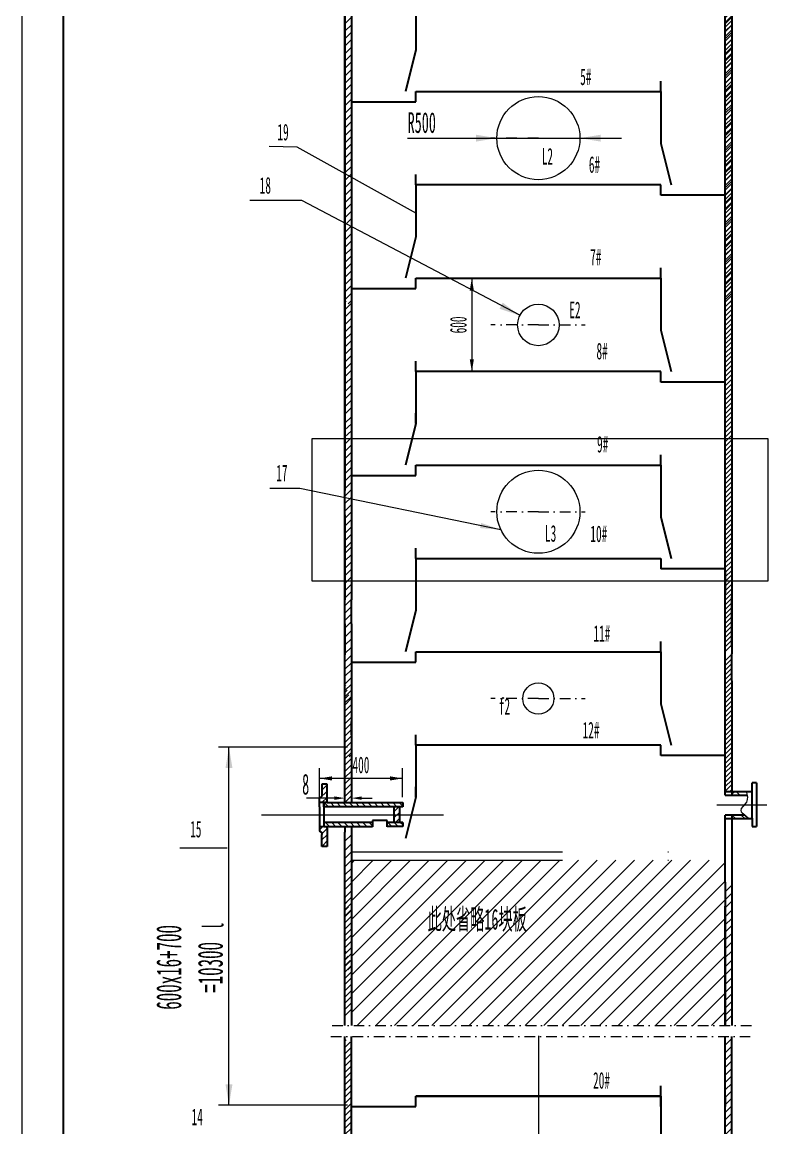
# Model space of a CAD drawing. Header units: millimetres. Extents: x -8058 to 12635, y -1342 to 1598.
# Drawn here: x 2119.8 to 2299.3, y 1116.1 to 1382.5 of the extents above; entities that cross this region are included whole.
import ezdxf

# ---------------------------------------------------------------- set-up
doc = ezdxf.new("R2010")
doc.units = ezdxf.units.MM
doc.header["$LTSCALE"] = 2
for name, pattern in [('ACAD_ISO10W100', [18, 12, -3, 0, -3]), ('CENTERX2', [101.599999, 63.5, -12.7, 12.7, -12.7]), ('DASHDOTX2', [50.799999, 25.4, -12.7, 0, -12.7]), ('DIVIDEX2', [63.499999, 25.4, -12.7, 0, -12.7, 0, -12.7])]:
    doc.linetypes.add(name, pattern=pattern)
for name, color, linetype, lineweight in [('A1', 7, 'Continuous', 30), ('定位线', 7, 'CENTERX2', 18), ('标注', 1, 'Continuous', 18), ('粗实线', 7, 'Continuous', 50), ('细粗线', 7, 'Continuous', 30)]:
    doc.layers.add(name, color=color, linetype=linetype, lineweight=lineweight)
doc.styles.get("Standard").update_dxf_attribs({"font": '', "width": 0.5})
doc.styles.get('Standard').set_extended_font_data('宋体')
doc.dimstyles.new('123', dxfattribs={"dimscale": 2, "dimtxt": 2.5, "dimasz": 2.5, "dimexe": 1.25, "dimexo": 0.625, "dimtad": 1, "dimdec": 0, "dimlfac": 20, "dimdsep": 46, "dimtxsty": 'Standard', "dimcen": 2.5, "dimdle": 5, "dimadec": 0, "dimazin": 0, "dimtfac": 1, "dimtdec": 0, "dimtmove": 0, "dimatfit": 3, "dimfxl": 1, "dimtolj": 1, "dimarcsym": 0})
pattern_1 = [(45, (0, 0), (-0.75, 0.75), [])]
pattern_2 = [(45, (0, 0), (-0.8980256, 0.8980256), [])]
pattern_3 = [(45, (0, 0), (-0.75, 0.75), [])]
pattern_4 = [(135, (0, 0), (-0.75, -0.75), [])]

# ---------------------------------------------------------------- blocks, each defined once
blk = doc.blocks.new('*X2')
at = {"layer": 'A1', "linetype": 'Continuous', "lineweight": 0}
for p, q in [((440.62, 1281.4), (447.45, 1288.23)), ((440.62, 1280.28), (448.58, 1288.23)), ((440.62, 1285.89), (442.95, 1288.22)), ((440.62, 1284.77), (444.07, 1288.22)), ((440.62, 1283.64), (445.2, 1288.22)), ((440.62, 1282.52), (446.33, 1288.22)), ((440.62, 1287.01), (441.82, 1288.21)), ((440.62, 1279.15), (442.22, 1280.75)), ((440.62, 1278.03), (442.22, 1279.63)), ((440.62, 1276.91), (442.22, 1278.51)), ((440.62, 1275.79), (442.22, 1277.39)), ((440.62, 1274.66), (442.22, 1276.26)), ((440.62, 1273.54), (442.22, 1275.14)), ((440.62, 1272.42), (442.22, 1274.02)), ((440.62, 1271.3), (442.22, 1272.9)), ((440.62, 1270.17), (442.22, 1271.77)), ((440.62, 1269.05), (442.22, 1270.65)), ((440.62, 1267.93), (442.22, 1269.53)), ((440.62, 1266.81), (442.22, 1268.41)), ((440.62, 1265.68), (442.22, 1267.28)), ((440.62, 1264.56), (442.22, 1266.16)), ((440.62, 1263.44), (442.22, 1265.04)), ((440.62, 1262.32), (442.22, 1263.92)), ((440.62, 1261.19), (442.22, 1262.79)), ((440.62, 1260.07), (442.22, 1261.67)), ((440.62, 1258.95), (442.22, 1260.55)), ((440.62, 1257.83), (442.22, 1259.43)), ((440.62, 1256.7), (442.22, 1258.3)), ((440.62, 1255.58), (442.22, 1257.18)), ((440.62, 1254.46), (442.22, 1256.06)), ((440.62, 1253.33), (442.22, 1254.93)), ((440.62, 1252.21), (442.22, 1253.81)), ((440.62, 1244.35), (442.22, 1245.95)), ((440.62, 1243.23), (442.22, 1244.83)), ((440.62, 1242.11), (442.22, 1243.71)), ((440.62, 1240.99), (442.22, 1242.59)), ((440.62, 1239.86), (442.22, 1241.46)), ((440.62, 1238.74), (442.22, 1240.34)), ((440.62, 1237.62), (442.22, 1239.22)), ((440.62, 1236.5), (442.22, 1238.1)), ((440.62, 1235.37), (442.22, 1236.97)), ((440.62, 1234.25), (442.22, 1235.85)), ((440.62, 1233.13), (442.22, 1234.73)), ((440.62, 1232.01), (442.22, 1233.61)), ((440.62, 1230.88), (442.22, 1232.48)), ((440.62, 1229.76), (442.22, 1231.36)), ((440.62, 1228.64), (442.22, 1230.24)), ((440.62, 1227.52), (442.22, 1229.12)), ((440.62, 1226.39), (442.22, 1227.99)), ((440.62, 1225.27), (442.22, 1226.87)), ((440.62, 1224.15), (442.22, 1225.75)), ((440.62, 1223.03), (442.22, 1224.63)), ((440.62, 1221.9), (442.22, 1223.5)), ((440.62, 1220.78), (442.22, 1222.38)), ((440.62, 1219.66), (442.22, 1221.26)), ((440.62, 1218.54), (442.22, 1220.14)), ((440.62, 1217.41), (442.22, 1219.01)), ((440.62, 1216.29), (442.22, 1217.89)), ((440.62, 1215.17), (442.22, 1216.77)), ((440.62, 1214.05), (442.22, 1215.65)), ((440.62, 1212.92), (442.22, 1214.52)), ((440.62, 1211.8), (442.22, 1213.4)), ((440.62, 1210.68), (442.22, 1212.28)), ((440.62, 1209.56), (442.22, 1211.16)), ((440.62, 1208.43), (442.22, 1210.03)), ((440.62, 1207.31), (442.22, 1208.91)), ((440.62, 1206.19), (442.22, 1207.79)), ((440.62, 1205.07), (442.22, 1206.67)), ((440.62, 1203.94), (442.22, 1205.54)), ((440.62, 1202.82), (442.22, 1204.42)), ((440.62, 1201.7), (442.22, 1203.3)), ((440.62, 1200.58), (442.22, 1202.18)), ((440.62, 1199.45), (442.22, 1201.05)), ((440.62, 1198.33), (442.22, 1199.93)), ((440.62, 1197.21), (442.22, 1198.81)), ((440.62, 1196.09), (442.22, 1197.69)), ((440.62, 1194.96), (442.22, 1196.56)), ((440.62, 1193.84), (442.22, 1195.44)), ((440.62, 1192.72), (442.22, 1194.32)), ((440.62, 1191.6), (442.22, 1193.2)), ((440.62, 1190.47), (442.22, 1192.07)), ((440.62, 1189.35), (442.22, 1190.95)), ((440.62, 1188.23), (442.22, 1189.83)), ((440.62, 1187.11), (442.22, 1188.71)), ((440.62, 1185.98), (442.22, 1187.58)), ((440.62, 1184.86), (442.22, 1186.46)), ((440.62, 1183.74), (442.22, 1185.34)), ((440.62, 1182.62), (442.22, 1184.22)), ((440.62, 1181.49), (442.22, 1183.09)), ((440.62, 1180.37), (442.22, 1181.97)), ((440.62, 1179.25), (442.22, 1180.85)), ((440.62, 1178.13), (442.22, 1179.73)), ((440.62, 1177), (442.22, 1178.6)), ((440.62, 1175.88), (442.22, 1177.48)), ((440.62, 1174.76), (442.22, 1176.36)), ((440.62, 1173.64), (442.22, 1175.24)), ((440.62, 1172.51), (442.22, 1174.11)), ((440.62, 1171.39), (442.22, 1172.99)), ((440.62, 1170.27), (442.22, 1171.87)), ((440.62, 1169.14), (442.22, 1170.74)), ((440.62, 1168.02), (442.22, 1169.62)), ((440.62, 1166.9), (442.22, 1168.5)), ((440.62, 1165.78), (442.22, 1167.38)), ((440.62, 1164.65), (442.22, 1166.25)), ((440.62, 1163.53), (442.22, 1165.13)), ((440.62, 1162.41), (442.22, 1164.01)), ((440.62, 1161.29), (442.22, 1162.89)), ((440.62, 1160.16), (442.22, 1161.76)), ((440.62, 1159.04), (442.22, 1160.64)), ((440.62, 1157.92), (442.22, 1159.52)), ((440.62, 1156.8), (442.22, 1158.4)), ((440.62, 1155.67), (442.22, 1157.27)), ((440.62, 1154.55), (442.22, 1156.15)), ((440.62, 1153.43), (442.22, 1155.03)), ((440.62, 1152.31), (442.22, 1153.91)), ((440.62, 1151.18), (442.22, 1152.78)), ((440.62, 1150.06), (442.22, 1151.66)), ((440.62, 1148.94), (442.22, 1150.54)), ((440.62, 1147.82), (442.22, 1149.42)), ((440.62, 1146.69), (442.22, 1148.29)), ((440.62, 1145.57), (442.22, 1147.17)), ((440.62, 1144.45), (442.22, 1146.05)), ((440.62, 1143.33), (442.22, 1144.93)), ((440.62, 1142.2), (442.22, 1143.8)), ((440.62, 1141.08), (442.22, 1142.68)), ((440.62, 1139.96), (442.22, 1141.56)), ((440.62, 1138.84), (442.22, 1140.44)), ((440.62, 1137.71), (442.22, 1139.31)), ((440.62, 1136.59), (442.22, 1138.19)), ((440.62, 1135.47), (442.22, 1137.07)), ((440.62, 1134.35), (442.22, 1135.95)), ((440.62, 1133.22), (442.22, 1134.82)), ((440.62, 1132.1), (442.22, 1133.7)), ((440.62, 1130.98), (442.22, 1132.58)), ((440.62, 1129.86), (442.22, 1131.46)), ((440.62, 1128.73), (442.22, 1130.33)), ((440.62, 1127.61), (442.22, 1129.21)), ((440.62, 1126.49), (442.22, 1128.09)), ((440.62, 1125.37), (442.22, 1126.97)), ((440.62, 1124.24), (442.22, 1125.84)), ((440.62, 1123.12), (442.22, 1124.72)), ((440.62, 1122), (442.22, 1123.6)), ((440.62, 1120.88), (442.22, 1122.48)), ((440.62, 1119.75), (442.22, 1121.35)), ((440.62, 1118.63), (442.22, 1120.23)), ((440.62, 1117.51), (442.22, 1119.11)), ((440.62, 1116.39), (442.22, 1117.99)), ((440.62, 1115.26), (442.22, 1116.86)), ((440.62, 1114.14), (442.22, 1115.74)), ((440.62, 1113.02), (442.22, 1114.62)), ((440.62, 1111.9), (442.22, 1113.5)), ((440.62, 1110.77), (442.22, 1112.37)), ((440.62, 1109.65), (442.22, 1111.25)), ((440.62, 1108.53), (442.22, 1110.13)), ((440.62, 1107.41), (442.22, 1109.01)), ((440.62, 1106.28), (442.22, 1107.88)), ((440.62, 1105.16), (442.22, 1106.76)), ((440.62, 1104.04), (442.22, 1105.64)), ((440.62, 1102.92), (442.22, 1104.52)), ((440.62, 1101.79), (442.22, 1103.39)), ((440.62, 1100.67), (442.22, 1102.27)), ((440.62, 1099.55), (442.22, 1101.15)), ((440.62, 1098.43), (442.22, 1100.03)), ((440.62, 1097.3), (442.22, 1098.9)), ((440.62, 1096.18), (442.22, 1097.78)), ((440.62, 1095.06), (442.22, 1096.66)), ((440.62, 1093.94), (442.22, 1095.54)), ((440.62, 1092.81), (442.22, 1094.41)), ((440.62, 1091.69), (442.22, 1093.29)), ((440.62, 1090.57), (442.22, 1092.17)), ((440.62, 1089.45), (442.22, 1091.05)), ((440.62, 1088.32), (442.22, 1089.92)), ((440.62, 1087.2), (442.22, 1088.8)), ((440.62, 1086.08), (442.22, 1087.68)), ((440.62, 1084.96), (442.22, 1086.56)), ((440.62, 1083.83), (442.22, 1085.43)), ((440.62, 1082.71), (442.22, 1084.31)), ((440.62, 1081.59), (442.22, 1083.19)), ((440.62, 1080.46), (442.22, 1082.06)), ((440.62, 1079.34), (442.22, 1080.94)), ((440.62, 1078.22), (442.22, 1079.82)), ((440.62, 1077.1), (442.22, 1078.7)), ((440.62, 1075.97), (442.22, 1077.57)), ((440.62, 1074.85), (442.22, 1076.45)), ((440.62, 1073.73), (442.22, 1075.33)), ((440.62, 1072.61), (442.22, 1074.21)), ((440.62, 1071.48), (442.22, 1073.08)), ((440.62, 1070.36), (442.22, 1071.96)), ((440.62, 1069.24), (442.22, 1070.84)), ((440.62, 1068.12), (442.22, 1069.72)), ((440.62, 1066.99), (442.22, 1068.59)), ((440.62, 1065.87), (442.22, 1067.47)), ((440.62, 1064.75), (442.22, 1066.35)), ((440.62, 1063.63), (442.22, 1065.23)), ((440.62, 1062.5), (442.22, 1064.1)), ((440.62, 1061.38), (442.22, 1062.98)), ((440.62, 1060.26), (442.22, 1061.86)), ((440.62, 1059.14), (442.22, 1060.74)), ((440.62, 1058.01), (442.22, 1059.61)), ((440.62, 1056.89), (442.22, 1058.49)), ((440.62, 1054.65), (442.22, 1056.25)), ((440.62, 1053.52), (442.22, 1055.12)), ((440.62, 1052.4), (442.22, 1054)), ((440.62, 1051.28), (442.22, 1052.88)), ((440.62, 1050.16), (442.22, 1051.76)), ((440.62, 1049.03), (442.22, 1050.63)), ((440.62, 1047.91), (442.22, 1049.51)), ((440.62, 1046.79), (442.22, 1048.39)), ((440.62, 1045.67), (442.22, 1047.27)), ((440.62, 1044.54), (442.22, 1046.14)), ((440.62, 1043.42), (442.22, 1045.02)), ((440.62, 1042.3), (442.22, 1043.9)), ((440.62, 1041.18), (442.22, 1042.78)), ((440.62, 1040.05), (442.22, 1041.65)), ((440.62, 1038.93), (442.22, 1040.53)), ((440.62, 1037.81), (442.22, 1039.41)), ((440.62, 1036.69), (442.22, 1038.29)), ((440.62, 1035.56), (442.22, 1037.16)), ((440.62, 1034.44), (442.22, 1036.04)), ((440.62, 1033.32), (442.22, 1034.92)), ((440.62, 1032.2), (442.22, 1033.8)), ((440.62, 1031.07), (442.22, 1032.67)), ((440.62, 1029.95), (442.22, 1031.55)), ((440.62, 1028.83), (442.22, 1030.43)), ((440.62, 1027.71), (442.22, 1029.31)), ((440.62, 1026.58), (442.22, 1028.18)), ((440.62, 1025.46), (442.22, 1027.06)), ((440.62, 1024.34), (442.22, 1025.94)), ((440.62, 1023.22), (442.22, 1024.82)), ((441.66, 1023.13), (442.22, 1023.69)), ((442.22, 1022.57), (442.78, 1023.13))]:
    blk.add_line(p, q, dxfattribs=at)
blk = doc.blocks.new('*X26')
at = {"layer": '标注', "linetype": 'Continuous'}
for points in [[(2228.05, 1320.78), (2228.55, 1317.78), (2227.55, 1317.78)], [(2228.05, 1298.28), (2228.55, 1301.28), (2227.55, 1301.28)]]:
    blk.add_hatch(color=0, dxfattribs=at).paths.add_polyline_path(points, flags=0)
at = {"layer": '标注', "color": 0, "linetype": 'Continuous'}
for p, q in [((2215.82, 1320.78), (2230.55, 1320.78)), ((2228.05, 1320.78), (2228.05, 1298.28)), ((2215.82, 1298.28), (2230.55, 1298.28))]:
    blk.add_line(p, q, dxfattribs=at)
at = {"layer": '标注', "color": 0, "insert": (2224.82, 1309.53), "char_height": 4, "width": 8.0223, "attachment_point": 5, "rotation": 90}
blk.add_mtext('600', dxfattribs=at)
blk = doc.blocks.new('*X38')
at = {"layer": '标注', "color": 0, "linetype": 'Continuous'}
for p, q in [((6.68, -0.16), (0, 0)), ((35.45, -16.15), (6.68, -0.16))]:
    blk.add_line(p, q, dxfattribs=at)
at = {"layer": '标注', "color": 0}
blk.add_line((0, 0), (0, 0), dxfattribs=at)
blk = doc.blocks.new('*X68')
at = {"layer": 'A1', "linetype": 'Continuous', "lineweight": 0}
for points in [[(2234.07, 1354.53), (2229.07, 1355.36), (2229.07, 1353.7)], [(2254.07, 1354.53), (2259.07, 1355.36), (2259.07, 1353.7)]]:
    blk.add_hatch(color=0, dxfattribs=at).paths.add_polyline_path(points, flags=0)
at = {"layer": 'A1', "color": 0, "linetype": 'Continuous', "lineweight": 0}
blk.add_line((2212.57, 1354.53), (2264.07, 1354.53), dxfattribs=at)
at = {"layer": 'A1', "color": 0, "lineweight": 0, "insert": (2216, 1358.25), "char_height": 5, "width": 13.7151, "attachment_point": 5}
blk.add_mtext('R500', dxfattribs=at)
blk = doc.blocks.new('*X70')
at = {"layer": 'A1', "linetype": 'DASHDOTX2', "lineweight": 0}
blk.add_hatch(color=0, dxfattribs=at).paths.add_polyline_path([(55.64, -9.92), (50.61, -9.53), (50.86, -8.3)], flags=0)
at = {"layer": 'A1', "color": 0, "linetype": 'Continuous', "lineweight": 0}
for p, q in [((7.24, 0), (0, 0)), ((55.64, -9.92), (7.24, 0))]:
    blk.add_line(p, q, dxfattribs=at)
at = {"layer": 'A1', "color": 0, "linetype": 'DASHDOTX2', "lineweight": 0}
blk.add_line((0, 0), (0, 0), dxfattribs=at)
blk = doc.blocks.new('*X79')
at = {"layer": '标注', "linetype": 'Continuous'}
for points in [[(2191.36, 1200.29), (2194.36, 1199.79), (2194.36, 1200.79)], [(2211.36, 1200.29), (2208.36, 1199.79), (2208.36, 1200.79)]]:
    blk.add_hatch(color=0, dxfattribs=at).paths.add_polyline_path(points, flags=0)
at = {"layer": '标注', "color": 0, "linetype": 'Continuous'}
for p, q in [((2191.36, 1195.75), (2191.36, 1202.79)), ((2211.36, 1195.78), (2211.36, 1202.79)), ((2211.36, 1200.29), (2191.36, 1200.29))]:
    blk.add_line(p, q, dxfattribs=at)
at = {"layer": '标注', "color": 0, "insert": (2201.36, 1203.52), "char_height": 4, "width": 8.0894, "attachment_point": 5}
blk.add_mtext('400', dxfattribs=at)
blk = doc.blocks.new('1')
at = {"layer": 'A1', "color": 7, "lineweight": 0}
for p, q in [((-1.6, -1.6), (0, 0)), ((-1.6, -3.4), (0, -1.8)), ((-1.6, -5.19), (0, -3.59)), ((-1.6, -6.99), (0, -5.39)), ((-1.6, -8.78), (0, -7.18)), ((-1.6, -10.58), (0, -8.98)), ((-1.6, -12.38), (0, -10.78)), ((-1.6, -14.17), (0, -12.57)), ((-1.6, -15.97), (0, -14.37))]:
    blk.add_line(p, q, dxfattribs=at)
blk = doc.blocks.new('*X81')
at = {"layer": 'A1', "linetype": 'Continuous', "lineweight": 0}
for points in [[(2169.59, 1207.82), (2168.76, 1202.82), (2170.42, 1202.82)], [(2169.59, 1121.55), (2168.76, 1126.55), (2170.42, 1126.55)]]:
    blk.add_hatch(color=0, dxfattribs=at).paths.add_polyline_path(points, flags=0)
at = {"layer": 'A1', "color": 0, "linetype": 'Continuous', "lineweight": 0}
for p, q in [((2198.11, 1207.82), (2167.09, 1207.82)), ((2169.59, 1121.55), (2169.59, 1207.82)), ((2198.11, 1121.55), (2167.09, 1121.55))]:
    blk.add_line(p, q, dxfattribs=at)
at = {"layer": 'A1', "color": 0, "linetype": 'DASHDOTX2', "lineweight": 0, "insert": (2165.78, 1164.69), "char_height": 5, "width": 10, "attachment_point": 5, "rotation": 90}
blk.add_mtext('l', dxfattribs=at)

msp = doc.modelspace()

# ---------------------------------------------------------------- hatches: boundary and pattern name
at = {"layer": 'A1', "lineweight": 0}
h = msp.add_hatch(dxfattribs=at)
h.set_pattern_fill('ANSI31', color=0, style=0, pattern_type=0)
h.set_pattern_definition(pattern_2)
h.paths.add_polyline_path([(2197.469, 1409.322), (2199.069, 1409.322), (2199.069, 1368.588), (2197.469, 1368.588)], flags=0)
h.paths.add_polyline_path([(2199.069, 1409.322), (2199.07, 1409.322), (2199.07, 1420.41), (2199.069, 1429.192), (2199.069, 1429.192), (2197.469, 1429.196), (2197.469, 1409.322)], flags=0)
h = msp.add_hatch(dxfattribs=at)
h.set_pattern_fill('ANSI31', color=0, style=0, pattern_type=0)
h.set_pattern_definition(pattern_2)
h.paths.add_polyline_path([(2289.069, 1384.895), (2289.069, 1409.229), (2290.669, 1410.296), (2290.669, 1382.644)], flags=0)
h.paths.add_polyline_path([(2289.069, 1374.095), (2289.069, 1384.895), (2290.669, 1382.644), (2290.669, 1374.091)], flags=0)
h = msp.add_hatch(dxfattribs=at)
h.set_pattern_fill('ANSI31', color=0, style=0, pattern_type=0)
h.set_pattern_definition(pattern_2)
h.paths.add_polyline_path([(2289.069, 1356.158), (2289.069, 1380.492), (2290.669, 1381.559), (2290.669, 1353.907)], flags=0)
h.paths.add_polyline_path([(2289.069, 1345.358), (2289.069, 1356.158), (2290.669, 1353.907), (2290.669, 1345.354)], flags=0)
h = msp.add_hatch(dxfattribs=at)
h.set_pattern_fill('ANSI31', color=0, style=0, pattern_type=0)
h.set_pattern_definition(pattern_2)
h.paths.add_polyline_path([(2197.469, 1355.322), (2199.069, 1355.322), (2199.069, 1314.588), (2197.469, 1314.588)], flags=0)
h.paths.add_polyline_path([(2199.069, 1355.322), (2199.07, 1355.322), (2199.07, 1366.41), (2199.069, 1375.192), (2199.069, 1375.192), (2197.469, 1375.196), (2197.469, 1355.322)], flags=0)
h = msp.add_hatch(dxfattribs=at)
h.set_pattern_fill('ANSI31', color=0, style=0, pattern_type=0)
h.set_pattern_definition(pattern_2)
h.paths.add_polyline_path([(2289.069, 1325.625), (2289.069, 1349.96), (2290.669, 1351.026), (2290.669, 1323.374)], flags=0)
h.paths.add_polyline_path([(2289.069, 1314.825), (2289.069, 1325.625), (2290.669, 1323.374), (2290.669, 1314.821)], flags=0)
h = msp.add_hatch(dxfattribs=at)
h.set_pattern_fill('JIS_WOOD', color=0, style=0, pattern_type=0)
h.set_pattern_definition(pattern_1)
edge = h.paths.add_edge_path(flags=0)
edge.add_spline(control_points=[(2197.469, 1225.024), (2197.469, 1222.05), (2199.069, 1219.178)], knot_values=[0, 0, 0, 6.1275383, 6.1275383, 6.1275383], weights=[1, 1, 1], degree=2, periodic=0)
edge.add_line((2197.469, 1225.024), (2197.469, 1205.53))
edge.add_line((2197.469, 1205.53), (2199.069, 1205.53))
edge.add_line((2199.069, 1205.53), (2199.069, 1214.271))
edge.add_line((2199.069, 1214.271), (2199.069, 1219.178))
h = msp.add_hatch(dxfattribs=at)
h.set_pattern_fill('JIS_WOOD', color=0, style=0, pattern_type=0)
h.set_pattern_definition(pattern_3)
h.paths.add_polyline_path([(2191.962, 1195.982), (2191.962, 1198.913), (2193.212, 1198.913), (2193.212, 1194.47), (2192.416, 1194.47), (2191.416, 1194.47), (2191.416, 1195.47)], flags=0)
h = msp.add_hatch(dxfattribs=at)
h.set_pattern_fill('JIS_WOOD', color=0, style=0, pattern_type=0)
h.set_pattern_definition(pattern_4)
h.paths.add_polyline_path([(2192.416, 1194.47), (2193.212, 1194.47), (2211.416, 1194.47), (2211.416, 1193.47), (2192.416, 1193.47)], flags=0)
h = msp.add_hatch(dxfattribs=at)
h.set_pattern_fill('JIS_WOOD', color=0, style=0, pattern_type=0)
h.set_pattern_definition(pattern_3)
h.paths.add_polyline_path([(2209.356, 1193.47), (2210.606, 1193.47), (2210.606, 1191.57), (2209.356, 1191.57)], flags=0)
h.paths.add_polyline_path([(2209.356, 1191.57), (2210.606, 1191.57), (2210.606, 1189.67), (2209.356, 1189.67)], flags=0)
h = msp.add_hatch(dxfattribs=at)
h.set_pattern_fill('JIS_WOOD', color=0, style=0, pattern_type=0)
h.set_pattern_definition(pattern_3)
h.paths.add_polyline_path([(2191.962, 1187.095), (2191.416, 1187.607), (2191.416, 1188.607), (2192.416, 1188.595), (2193.212, 1188.595), (2193.212, 1184.165), (2191.962, 1184.165)], flags=0)
h = msp.add_hatch(dxfattribs=at)
h.set_pattern_fill('JIS_WOOD', color=0, style=0, pattern_type=0)
h.set_pattern_definition(pattern_4)
h.paths.add_polyline_path([(2192.416, 1189.67), (2204.166, 1189.67), (2204.166, 1188.658), (2193.212, 1188.658), (2192.416, 1188.658)], flags=0)
h = msp.add_hatch(dxfattribs=at)
h.set_pattern_fill('JIS_WOOD', color=0, style=0, pattern_type=0)
h.set_pattern_definition(pattern_4)
h.paths.add_polyline_path([(2207.666, 1189.67), (2211.416, 1189.67), (2211.416, 1188.67), (2207.666, 1188.67)], flags=0)
at = {"layer": 'A1', "linetype": 'DASHDOTX2', "lineweight": 0}
h = msp.add_hatch(dxfattribs=at)
h.set_pattern_fill('ANSI31', color=0, style=0, pattern_type=0)
h.paths.add_polyline_path([(2289.069, 1175.298), (2289.069, 1180.586), (2199.069, 1180.586), (2199.069, 1140.78), (2289.069, 1140.78), (2289.069, 1169.498)], flags=0)
at = {"layer": 'A1', "lineweight": 0}
h = msp.add_hatch(dxfattribs=at)
h.set_pattern_fill('JIS_WOOD', color=0, style=0, pattern_type=0)
h.set_pattern_definition(pattern_1)
edge = h.paths.add_edge_path(flags=0)
edge.add_spline(control_points=[(2197.469, 1173.675), (2197.469, 1170.702), (2199.069, 1167.83)], knot_values=[0, 0, 0, 6.1275383, 6.1275383, 6.1275383], weights=[1, 1, 1], degree=2, periodic=0)
edge.add_line((2197.469, 1173.675), (2197.469, 1154.181))
edge.add_line((2197.469, 1154.181), (2199.069, 1154.181))
edge.add_line((2199.069, 1154.181), (2199.069, 1162.923))
edge.add_line((2199.069, 1162.923), (2199.069, 1167.83))
h = msp.add_hatch(dxfattribs=at)
h.set_pattern_fill('JIS_WOOD', color=0, style=0, pattern_type=0)
h.set_pattern_definition(pattern_1)
h.paths.add_polyline_path([(2197.469, 1051.744), (2199.069, 1050.842), (2199.069, 1101.399), (2197.469, 1102.132), (2197.469, 1060.72)], flags=0)
h.paths.add_polyline_path([(2199.069, 1112.973), (2199.069, 1131.27), (2199.069, 1136.551), (2197.469, 1137.483), (2197.469, 1131.27), (2197.469, 1113.841)], flags=0)
h.paths.add_polyline_path([(2197.469, 1007.437), (2199.069, 1006.27), (2199.069, 1028.02), (2197.469, 1028.02)], flags=0)
h.paths.add_polyline_path([(2197.469, 1034.52), (2199.069, 1034.52), (2199.069, 1050.842), (2197.469, 1051.744)], flags=0)
h.paths.add_polyline_path([(2197.469, 1113.841), (2199.069, 1112.973), (2199.069, 1108.77), (2199.069, 1101.399), (2197.469, 1102.132)], flags=0)
h = msp.add_hatch(dxfattribs=at)
h.set_pattern_fill('ANSI31', color=0, style=0, pattern_type=0)
h.set_pattern_definition(pattern_2)
h.paths.add_polyline_path([(2289.069, 1113.177), (2289.069, 1137.512), (2290.669, 1138.578), (2290.669, 1110.927)], flags=0)
h.paths.add_polyline_path([(2289.069, 1102.377), (2289.069, 1113.177), (2290.669, 1110.927), (2290.669, 1102.373)], flags=0)
at = {"layer": '标注'}
for points in [[(2235.5, 1314.896), (2239.536, 1311.829), (2234.723, 1313.422)], [(2194.969, 1195.956), (2194.969, 1195.123), (2197.469, 1195.54)], [(2201.569, 1195.956), (2201.569, 1195.123), (2199.069, 1195.54)]]:
    msp.add_hatch(color=0, dxfattribs=at).paths.add_polyline_path(points, flags=0)
h = msp.add_hatch(dxfattribs=at)
h.set_pattern_fill('ANSI31', color=0, style=0, pattern_type=0)
h.set_pattern_definition([(135, (0, 0), (-1.122532, -1.122532), [])])
h.paths.add_polyline_path([(2290.669, 1197.095), (2290.669, 1196.245), (2294.337, 1196.245), (2294.336, 1196.248), (2294.336, 1196.252), (2294.335, 1196.255), (2294.334, 1196.258), (2294.334, 1196.261), (2294.333, 1196.265), (2294.333, 1196.268), (2294.332, 1196.271), (2294.332, 1196.275), (2294.331, 1196.278), (2294.331, 1196.281), (2294.33, 1196.284), (2294.329, 1196.288), (2294.329, 1196.291), (2294.328, 1196.294), (2294.328, 1196.298), (2294.327, 1196.301), (2294.326, 1196.304), (2294.326, 1196.308), (2294.325, 1196.311), (2294.325, 1196.314), (2294.324, 1196.317), (2294.324, 1196.321), (2294.323, 1196.324), (2294.322, 1196.327), (2294.322, 1196.331), (2294.321, 1196.334), (2294.321, 1196.337), (2294.32, 1196.341), (2294.319, 1196.344), (2294.319, 1196.347), (2294.318, 1196.35), (2294.318, 1196.354), (2294.317, 1196.357), (2294.316, 1196.36), (2294.316, 1196.364), (2294.315, 1196.367), (2294.314, 1196.37), (2294.314, 1196.374), (2294.313, 1196.377), (2294.313, 1196.38), (2294.312, 1196.384), (2294.311, 1196.387), (2294.311, 1196.39), (2294.31, 1196.393), (2294.309, 1196.397), (2294.309, 1196.4), (2294.308, 1196.403), (2294.308, 1196.407), (2294.307, 1196.41), (2294.306, 1196.413), (2294.306, 1196.417), (2294.305, 1196.42), (2294.304, 1196.423), (2294.304, 1196.427), (2294.303, 1196.43), (2294.302, 1196.433), (2294.302, 1196.436), (2294.301, 1196.44), (2294.3, 1196.443), (2294.3, 1196.446), (2294.299, 1196.45), (2294.298, 1196.453), (2294.298, 1196.456), (2294.297, 1196.46), (2294.296, 1196.463), (2294.296, 1196.466), (2294.295, 1196.47), (2294.294, 1196.473), (2294.294, 1196.476), (2294.293, 1196.479), (2294.292, 1196.483), (2294.292, 1196.486), (2294.291, 1196.489), (2294.29, 1196.493), (2294.29, 1196.496), (2294.289, 1196.499), (2294.288, 1196.503), (2294.288, 1196.506), (2294.287, 1196.509), (2294.286, 1196.513), (2294.286, 1196.516), (2294.285, 1196.519), (2294.284, 1196.523), (2294.283, 1196.526), (2294.283, 1196.529), (2294.282, 1196.533), (2294.281, 1196.536), (2294.281, 1196.539), (2294.28, 1196.542), (2294.279, 1196.546), (2294.279, 1196.549), (2294.278, 1196.552), (2294.277, 1196.556), (2294.276, 1196.559), (2294.276, 1196.562), (2294.275, 1196.566), (2294.274, 1196.569), (2294.274, 1196.572), (2294.273, 1196.576), (2294.272, 1196.579), (2294.272, 1196.582), (2294.271, 1196.586), (2294.27, 1196.589), (2294.269, 1196.592), (2294.269, 1196.596), (2294.268, 1196.599), (2294.267, 1196.602), (2294.266, 1196.606), (2294.266, 1196.609), (2294.265, 1196.612), (2294.264, 1196.615), (2294.264, 1196.619), (2294.263, 1196.622), (2294.262, 1196.625), (2294.261, 1196.629), (2294.261, 1196.632), (2294.26, 1196.635), (2294.259, 1196.639), (2294.258, 1196.642), (2294.258, 1196.645), (2294.257, 1196.649), (2294.256, 1196.652), (2294.255, 1196.655), (2294.255, 1196.659), (2294.254, 1196.662), (2294.253, 1196.665), (2294.252, 1196.669), (2294.252, 1196.672), (2294.251, 1196.675), (2294.25, 1196.679), (2294.249, 1196.682), (2294.249, 1196.685), (2294.248, 1196.689), (2294.247, 1196.692), (2294.246, 1196.695), (2294.246, 1196.699), (2294.245, 1196.702), (2294.244, 1196.705), (2294.243, 1196.709), (2294.243, 1196.712), (2294.242, 1196.715), (2294.241, 1196.719), (2294.24, 1196.722), (2294.24, 1196.725), (2294.239, 1196.729), (2294.238, 1196.732), (2294.237, 1196.735), (2294.237, 1196.738), (2294.236, 1196.742), (2294.235, 1196.745), (2294.234, 1196.748), (2294.234, 1196.752), (2294.233, 1196.755), (2294.232, 1196.758), (2294.231, 1196.762), (2294.23, 1196.765), (2294.23, 1196.768), (2294.229, 1196.772), (2294.228, 1196.775), (2294.227, 1196.778), (2294.227, 1196.782), (2294.226, 1196.785), (2294.225, 1196.788), (2294.224, 1196.792), (2294.223, 1196.795), (2294.223, 1196.798), (2294.222, 1196.802), (2294.221, 1196.805), (2294.22, 1196.808), (2294.22, 1196.812), (2294.219, 1196.815), (2294.218, 1196.818), (2294.217, 1196.822), (2294.216, 1196.825), (2294.216, 1196.828), (2294.215, 1196.832), (2294.214, 1196.835), (2294.213, 1196.838), (2294.212, 1196.842), (2294.212, 1196.845), (2294.211, 1196.848), (2294.21, 1196.852), (2294.209, 1196.855), (2294.209, 1196.858), (2294.208, 1196.862), (2294.207, 1196.865), (2294.206, 1196.868), (2294.205, 1196.872), (2294.205, 1196.875), (2294.204, 1196.878), (2294.203, 1196.882), (2294.202, 1196.885), (2294.201, 1196.888), (2294.201, 1196.892), (2294.2, 1196.895), (2294.199, 1196.898), (2294.198, 1196.902), (2294.197, 1196.905), (2294.197, 1196.908), (2294.196, 1196.912), (2294.195, 1196.915), (2294.194, 1196.918), (2294.193, 1196.922), (2294.193, 1196.925), (2294.192, 1196.928), (2294.191, 1196.932), (2294.19, 1196.935), (2294.189, 1196.938), (2294.189, 1196.942), (2294.188, 1196.945), (2294.187, 1196.948), (2294.186, 1196.952), (2294.185, 1196.955), (2294.185, 1196.958), (2294.184, 1196.962), (2294.183, 1196.965), (2294.182, 1196.968), (2294.181, 1196.972), (2294.181, 1196.975), (2294.18, 1196.978), (2294.179, 1196.982), (2294.178, 1196.985), (2294.177, 1196.988), (2294.177, 1196.992), (2294.176, 1196.995), (2294.175, 1196.998), (2294.174, 1197.002), (2294.173, 1197.005), (2294.172, 1197.008), (2294.172, 1197.012), (2294.171, 1197.015), (2294.17, 1197.018), (2294.169, 1197.022), (2294.168, 1197.025), (2294.168, 1197.028), (2294.167, 1197.032), (2294.166, 1197.035), (2294.165, 1197.038), (2294.164, 1197.042), (2294.164, 1197.045), (2294.163, 1197.048), (2294.162, 1197.052), (2294.161, 1197.055), (2294.16, 1197.058), (2294.16, 1197.062), (2294.159, 1197.065), (2294.158, 1197.068), (2294.157, 1197.072), (2294.156, 1197.075), (2294.155, 1197.078), (2294.155, 1197.082), (2294.154, 1197.085), (2294.153, 1197.088), (2294.152, 1197.092), (2294.151, 1197.095)], flags=0)
h.paths.add_polyline_path([(2290.669, 1191.445), (2290.669, 1190.595), (2294.651, 1190.595), (2293.763, 1191.445)], flags=0)

# ---------------------------------------------------------------- linework, layer by layer
at = {"layer": 'A1', "color": 0, "lineweight": 30}
for p, q in [((2197.469, 1285.19), (2197.469, 1469.578)), ((2199.069, 1462.174), (2199.069, 1285.19)), ((2197.469, 1442.28), (2197.469, 1285.19)), ((2289.069, 1231.966), (2289.069, 1420.78)), ((2290.669, 1420.78), (2290.669, 1277.628)), ((2273.569, 1365.78), (2273.569, 1368.28)), ((2214.569, 1363.28), (2214.569, 1365.78)), ((2214.569, 1365.78), (2273.569, 1365.78)), ((2199.069, 1363.28), (2214.569, 1363.28)), ((2214.569, 1343.28), (2214.569, 1345.78)), ((2214.569, 1343.28), (2214.569, 1345.78)), ((2214.569, 1343.28), (2214.569, 1345.78)), ((2214.569, 1343.28), (2214.569, 1330.78)), ((2214.569, 1343.28), (2214.569, 1330.78)), ((2214.569, 1343.28), (2214.569, 1330.78)), ((2273.569, 1343.28), (2214.569, 1343.28)), ((2273.569, 1340.78), (2273.569, 1343.28)), ((2289.069, 1340.78), (2273.569, 1340.78)), ((2214.569, 1330.78), (2212.069, 1320.78)), ((2214.569, 1330.78), (2212.069, 1320.78)), ((2214.569, 1330.78), (2212.069, 1320.78)), ((2273.569, 1320.78), (2273.569, 1323.28)), ((2214.569, 1318.28), (2214.569, 1320.78)), ((2214.569, 1320.78), (2273.569, 1320.78)), ((2273.569, 1320.78), (2273.569, 1308.28)), ((2273.569, 1320.78), (2273.569, 1308.28)), ((2199.069, 1318.28), (2214.569, 1318.28)), ((2273.569, 1308.28), (2276.069, 1298.28)), ((2273.569, 1308.28), (2276.069, 1298.28)), ((2214.569, 1298.28), (2214.569, 1300.78)), ((2273.569, 1298.28), (2214.569, 1298.28)), ((2214.569, 1298.28), (2214.569, 1285.78)), ((2273.569, 1295.78), (2273.569, 1298.28)), ((2289.069, 1295.78), (2273.569, 1295.78)), ((2214.569, 1285.78), (2214.569, 1288.28)), ((2197.469, 1285.19), (2197.469, 1269.622)), ((2197.469, 1243.306), (2197.469, 1285.19)), ((2199.069, 1285.19), (2199.069, 1263.809)), ((2214.569, 1285.78), (2212.069, 1275.78)), ((2273.569, 1275.78), (2273.569, 1278.28)), ((2290.669, 1277.628), (2290.669, 1231.966)), ((2214.569, 1275.78), (2273.569, 1275.78)), ((2214.569, 1273.28), (2214.569, 1275.78)), ((2273.569, 1275.78), (2273.569, 1263.28)), ((2199.069, 1273.28), (2214.569, 1273.28)), ((2197.469, 1263.822), (2197.469, 1243.306)), ((2199.069, 1263.809), (2199.069, 1243.306)), ((2273.569, 1263.28), (2276.069, 1253.28)), ((2214.569, 1253.28), (2214.569, 1255.78)), ((2214.569, 1253.28), (2273.569, 1253.28)), ((2214.569, 1253.28), (2214.569, 1240.78)), ((2289.069, 1250.78), (2273.569, 1250.78)), ((2214.569, 1240.78), (2212.069, 1230.78)), ((2197.469, 1237.493), (2197.469, 1236.53)), ((2197.469, 1214.03), (2197.469, 1237.493)), ((2199.069, 1237.493), (2199.069, 1194.47)), ((2214.569, 1230.78), (2273.569, 1230.78)), ((2214.569, 1228.28), (2214.569, 1230.78)), ((2273.569, 1230.78), (2273.569, 1233.28)), ((2273.569, 1230.78), (2273.569, 1218.28)), ((2289.069, 1229.479), (2289.069, 1231.966)), ((2290.669, 1231.966), (2290.669, 1230.329)), ((2197.469, 1214.03), (2197.469, 1230.03)), ((2199.069, 1228.28), (2214.569, 1228.28)), ((2289.069, 1196.245), (2289.069, 1224.679)), ((2290.669, 1224.679), (2290.669, 1224.678)), ((2290.669, 1223.829), (2290.669, 1196.245)), ((2273.569, 1218.28), (2276.069, 1208.28)), ((2197.469, 1194.47), (2197.469, 1214.03)), ((2199.072, 1214.03), (2199.072, 1210.78)), ((2199.072, 1210.78), (2199.072, 1207.53)), ((2214.569, 1208.28), (2214.569, 1210.78)), ((2273.569, 1208.28), (2214.569, 1208.28)), ((2214.569, 1208.28), (2214.569, 1195.78)), ((2273.569, 1205.78), (2273.569, 1208.28)), ((2289.069, 1205.78), (2273.569, 1205.78)), ((2193.212, 1198.913), (2191.962, 1198.913)), ((2191.962, 1198.913), (2191.962, 1195.982)), ((2193.212, 1194.47), (2193.212, 1198.913)), ((2295.566, 1197.095), (2295.566, 1199.095)), ((2296.566, 1199.187), (2296.566, 1188.687)), ((2191.962, 1197.416), (2191.962, 1196.476)), ((2214.569, 1195.78), (2214.569, 1198.28)), ((2295.566, 1197.095), (2289.066, 1197.095)), ((2289.066, 1196.245), (2289.176, 1196.245)), ((2289.32, 1196.245), (2294.337, 1196.245)), ((2295.566, 1190.595), (2295.566, 1197.095)), ((2191.962, 1195.982), (2191.416, 1195.47)), ((2191.416, 1193.47), (2191.416, 1194.47)), ((2192.416, 1194.47), (2191.416, 1194.47)), ((2191.416, 1193.47), (2191.416, 1189.67)), ((2192.416, 1194.47), (2192.416, 1189.67)), ((2193.212, 1194.47), (2192.416, 1194.47)), ((2211.416, 1193.47), (2192.416, 1193.47)), ((2193.212, 1194.47), (2211.416, 1194.47)), ((2209.356, 1189.67), (2209.356, 1193.47)), ((2210.606, 1193.47), (2210.606, 1189.67)), ((2211.416, 1194.47), (2211.416, 1193.47)), ((2214.569, 1195.78), (2212.069, 1185.78)), ((2293.763, 1191.445), (2289.066, 1191.445)), ((2289.069, 1175.298), (2289.069, 1191.445)), ((2290.669, 1191.445), (2290.669, 1175.298)), ((2191.416, 1189.67), (2191.416, 1188.67)), ((2204.166, 1189.67), (2192.416, 1189.67)), ((2192.416, 1189.67), (2192.416, 1188.658)), ((2204.166, 1188.658), (2193.212, 1188.658)), ((2193.212, 1188.291), (2193.212, 1183.849)), ((2207.666, 1190.158), (2204.166, 1190.158)), ((2207.666, 1188.658), (2207.666, 1190.158)), ((2211.416, 1189.67), (2207.666, 1189.67)), ((2211.416, 1188.67), (2207.666, 1188.67)), ((2211.416, 1189.7), (2211.416, 1188.7)), ((2289.066, 1190.595), (2295.566, 1190.595)), ((2295.566, 1190.687), (2295.566, 1188.687)), ((2191.416, 1187.67), (2191.962, 1187.158)), ((2191.962, 1183.849), (2191.962, 1186.779)), ((2197.469, 1140.78), (2197.469, 1187.331)), ((2193.212, 1183.849), (2191.962, 1183.849)), ((2289.069, 1140.78), (2289.069, 1169.498)), ((2290.669, 1169.498), (2290.669, 1140.78)), ((2197.469, 1101.265), (2197.469, 1138.15)), ((2199.069, 1101.265), (2199.069, 1138.15)), ((2289.069, 1101.265), (2289.069, 1138.15)), ((2290.669, 1101.265), (2290.669, 1138.15)), ((2273.569, 1123.765), (2273.569, 1126.265)), ((2214.569, 1121.265), (2214.569, 1123.765)), ((2214.569, 1123.765), (2273.569, 1123.765)), ((2273.569, 1123.765), (2214.569, 1123.765)), ((2273.569, 1123.765), (2273.569, 1111.265)), ((2273.569, 1121.265), (2273.569, 1123.765)), ((2199.069, 1121.265), (2214.569, 1121.265))]:
    msp.add_line(p, q, dxfattribs=at)
at = {"layer": 'A1', "color": 0, "linetype": 'ByBlock', "lineweight": 30}
for p, q in [((2214.569, 1388.28), (2214.569, 1375.78)), ((2214.569, 1375.78), (2212.069, 1365.78)), ((2273.569, 1365.78), (2273.569, 1368.28)), ((2273.569, 1365.78), (2273.569, 1353.28)), ((2273.569, 1353.28), (2276.069, 1343.28))]:
    msp.add_line(p, q, dxfattribs=at)
at = {"layer": 'A1', "color": 0, "lineweight": 0}
for p, q in [((2197.469, 1314.97), (2197.762, 1315.263)), ((2197.469, 1313.174), (2199.069, 1314.774)), ((2197.469, 1311.378), (2199.069, 1312.978)), ((2197.469, 1309.582), (2199.069, 1311.182)), ((2197.469, 1307.786), (2199.069, 1309.386)), ((2197.469, 1305.99), (2199.07, 1307.59)), ((2197.469, 1304.194), (2199.07, 1305.794)), ((2197.469, 1302.398), (2199.07, 1303.998)), ((2197.469, 1300.602), (2199.07, 1302.202)), ((2197.469, 1298.806), (2199.07, 1300.406)), ((2197.469, 1297.01), (2199.07, 1298.61)), ((2197.469, 1295.214), (2197.645, 1295.389)), ((2197.469, 1293.417), (2199.069, 1295.017)), ((2197.645, 1295.389), (2199.07, 1296.814)), ((2197.469, 1291.621), (2199.069, 1293.221)), ((2197.469, 1289.825), (2199.069, 1291.425)), ((2197.469, 1288.029), (2199.069, 1289.629)), ((2199.068, 1287.833), (2199.069, 1287.833)), ((2197.469, 1280.845), (2198.656, 1282.033)), ((2197.469, 1279.049), (2199.069, 1280.649)), ((2197.469, 1277.253), (2199.069, 1278.853)), ((2197.469, 1275.457), (2199.069, 1277.057)), ((2197.469, 1273.661), (2199.069, 1275.261)), ((2197.469, 1271.865), (2199.069, 1273.465)), ((2197.469, 1270.069), (2199.069, 1271.669)), ((2197.469, 1268.273), (2199.069, 1269.873)), ((2197.469, 1266.477), (2199.069, 1268.077)), ((2197.469, 1264.681), (2199.069, 1266.281)), ((2197.469, 1262.885), (2199.069, 1264.485)), ((2197.469, 1261.089), (2199.069, 1262.689)), ((2197.469, 1259.292), (2199.069, 1260.892)), ((2197.469, 1257.496), (2199.069, 1259.096)), ((2197.469, 1255.7), (2199.069, 1257.3)), ((2197.469, 1254.464), (2199.069, 1256.064)), ((2197.469, 1252.668), (2199.069, 1254.268)), ((2197.469, 1204.97), (2199.069, 1206.57)), ((2197.469, 1203.47), (2199.069, 1205.07)), ((2197.469, 1201.97), (2199.069, 1203.57)), ((2197.469, 1200.47), (2199.069, 1202.07)), ((2197.469, 1198.97), (2199.069, 1200.57)), ((2197.469, 1197.47), (2199.069, 1199.07)), ((2197.469, 1195.97), (2199.069, 1197.57)), ((2197.469, 1194.47), (2199.069, 1196.07)), ((2197.469, 1161.122), (2197.482, 1161.135)), ((2197.469, 1159.622), (2197.634, 1159.786)), ((2197.469, 1158.122), (2197.915, 1158.568)), ((2197.469, 1156.622), (2198.298, 1157.451)), ((2197.469, 1155.122), (2198.761, 1156.414)), ((2197.469, 1153.622), (2199.069, 1155.222)), ((2197.469, 1152.122), (2199.069, 1153.722)), ((2197.469, 1150.622), (2199.069, 1152.222)), ((2197.469, 1149.122), (2199.069, 1150.722)), ((2197.469, 1147.622), (2199.069, 1149.222)), ((2197.469, 1146.122), (2199.069, 1147.722)), ((2197.469, 1144.622), (2199.069, 1146.222)), ((2197.469, 1143.122), (2199.069, 1144.722))]:
    msp.add_line(p, q, dxfattribs=at)
at = {"layer": 'A1', "color": 0, "linetype": 'DASHDOTX2', "lineweight": 0}
for p, q in [((2197.469, 1285.904), (2199.069, 1287.388)), ((2197.469, 1284.241), (2199.069, 1285.725)), ((2197.469, 1282.543), (2199.069, 1284.028)), ((2198.657, 1282.033), (2199.069, 1282.448)), ((2197.469, 1234.307), (2199.069, 1235.888)), ((2197.469, 1232.365), (2199.069, 1233.946)), ((2197.469, 1230.353), (2199.069, 1231.934)), ((2197.469, 1228.375), (2199.069, 1229.957)), ((2197.469, 1226.569), (2199.069, 1228.15)), ((2197.469, 1224.905), (2199.069, 1226.486)), ((2197.469, 1222.987), (2199.069, 1224.568)), ((2197.469, 1221.447), (2199.069, 1223.028)), ((2197.469, 1219.969), (2199.069, 1221.55)), ((2197.469, 1218.47), (2199.069, 1220.051)), ((2197.469, 1185.155), (2199.069, 1186.736)), ((2197.469, 1182.958), (2199.069, 1184.539)), ((2197.469, 1181.017), (2199.069, 1182.598)), ((2197.469, 1179.005), (2199.069, 1180.586)), ((2199.069, 1180.586), (2289.069, 1180.586)), ((2197.469, 1177.027), (2199.069, 1178.608)), ((2197.469, 1175.22), (2199.069, 1176.801)), ((2197.469, 1173.557), (2199.069, 1175.138)), ((2197.469, 1171.639), (2199.069, 1173.22)), ((2289.069, 1172.955), (2290.669, 1174.541)), ((2289.069, 1171.042), (2290.669, 1172.629)), ((2197.469, 1170.099), (2199.069, 1171.68)), ((2197.469, 1168.62), (2199.069, 1170.201)), ((2289.069, 1169.133), (2290.669, 1170.719)), ((2197.469, 1167.121), (2199.069, 1168.702)), ((2289.069, 1166.95), (2290.669, 1168.537)), ((2289.069, 1164.976), (2290.669, 1166.563)), ((2289.069, 1163.234), (2290.669, 1164.821)), ((2289.069, 1161.362), (2290.669, 1162.948)), ((2289.069, 1159.256), (2290.669, 1160.843)), ((2289.069, 1157.117), (2290.669, 1158.703)), ((2289.069, 1154.901), (2290.669, 1156.488)), ((2289.069, 1152.996), (2290.669, 1154.582)), ((2289.069, 1150.678), (2290.669, 1152.265)), ((2289.069, 1148.707), (2290.669, 1150.293)), ((2289.069, 1146.768), (2290.669, 1148.355)), ((2289.069, 1144.979), (2290.669, 1146.565)), ((2289.069, 1143.262), (2290.669, 1144.849)), ((2289.069, 1141.572), (2290.669, 1143.159))]:
    msp.add_line(p, q, dxfattribs=at)
at = {"layer": 'A1', "color": 0}
for p, q in [((2197.469, 1263.822), (2197.469, 1269.622)), ((2290.669, 1253.337), (2290.669, 1252.396)), ((2199.069, 1251.287), (2199.069, 1243.306)), ((2289.069, 1250.391), (2289.069, 1244.977)), ((2290.669, 1250.391), (2290.669, 1244.977)), ((2289.069, 1247.077), (2289.069, 1247.109)), ((2290.669, 1247.077), (2290.669, 1247.109)), ((2290.669, 1231.966), (2290.669, 1244.062)), ((2197.469, 1214.061), (2197.469, 1217.07)), ((2199.072, 1210.78), (2199.072, 1214.03)), ((2199.072, 1214.03), (2199.072, 1213.18)), ((2293.763, 1191.445), (2294.651, 1190.595)), ((2295.566, 1190.595), (2295.566, 1191.445)), ((2192.416, 1188.658), (2191.416, 1188.67)), ((2289.069, 1169.498), (2289.069, 1140.78)), ((2289.069, 1123.765), (2289.069, 1121.265))]:
    msp.add_line(p, q, dxfattribs=at)
at = {"layer": 'A1', "color": 0, "linetype": 'ACAD_ISO10W100'}
for p, q in [((2273.569, 1253.28), (2273.569, 1250.78)), ((2197.469, 1236.53), (2197.469, 1230.03))]:
    msp.add_line(p, q, dxfattribs=at)
at = {"layer": 'A1', "color": 0, "linetype": 'DASHDOTX2'}
for p, q in [((2197.469, 1237.493), (2197.469, 1243.306)), ((2199.069, 1237.493), (2199.069, 1243.306)), ((2199.069, 1188.658), (2199.069, 1140.78))]:
    msp.add_line(p, q, dxfattribs=at)
at = {"layer": 'A1', "color": 0, "linetype": 'DASHDOTX2', "lineweight": 30}
for p, q in [((2289.069, 1224.679), (2289.069, 1229.479)), ((2290.669, 1223.829), (2290.669, 1230.329)), ((2296.566, 1199.187), (2295.566, 1199.187)), ((2295.566, 1199.095), (2295.566, 1199.187)), ((2289.176, 1196.245), (2289.32, 1196.245)), ((2193.212, 1188.291), (2193.212, 1188.658)), ((2197.469, 1188.658), (2197.469, 1187.331)), ((2295.566, 1188.687), (2296.566, 1188.687)), ((2191.962, 1187.158), (2191.962, 1186.779)), ((2289.069, 1175.298), (2289.069, 1169.498)), ((2290.669, 1175.298), (2290.669, 1169.498))]:
    msp.add_line(p, q, dxfattribs=at)
at = {"layer": 'A1', "color": 0, "linetype": 'ByBlock'}
for p, q in [((2191.416, 1194.47), (2191.416, 1195.47)), ((2192.416, 1193.47), (2192.416, 1194.47)), ((2192.416, 1193.47), (2192.416, 1189.67)), ((2191.416, 1188.67), (2191.416, 1187.67)), ((2193.212, 1188.658), (2192.416, 1188.658)), ((2204.166, 1190.158), (2204.166, 1188.658)), ((2207.666, 1188.658), (2207.666, 1189.67)), ((2211.416, 1188.67), (2210.666, 1188.67)), ((2191.962, 1187.158), (2191.416, 1187.67))]:
    msp.add_line(p, q, dxfattribs=at)
at = {"layer": 'A1', "color": 0, "linetype": 'DIVIDEX2', "lineweight": 0}
msp.add_line((2199.069, 1182.598), (2290.669, 1182.598), dxfattribs=at)
at = {"layer": 'A1', "color": 0, "lineweight": 0}
msp.add_lwpolyline([(2189.576, 1282.202), (2299.327, 1282.202), (2299.327, 1247.781), (2189.576, 1247.781)], close=True, dxfattribs=at)
for centre, radius in [((2244.069, 1354.53), 10), ((2244.069, 1309.53), 5), ((2244.069, 1264.53), 10), ((2244.069, 1219.53), 3.75)]:
    msp.add_circle(centre, radius, dxfattribs=at)
msp.add_open_spline([(2294.151, 1197.095), (2294.362, 1196.232), (2294.778, 1194.522), (2292.11, 1192.79), (2293.313, 1191.811), (2293.763, 1191.445)], degree=3, knots=[0, 0, 0, 0, 2.5245396, 5.0006309, 6.4818401, 6.4818401, 6.4818401, 6.4818401], dxfattribs=at)
at = {"layer": '定位线', "color": 0, "linetype": 'DASHDOTX2', "ltscale": 0.05}
for p, q in [((2244.069, 1354.53), (2232.631, 1354.53)), ((2244.069, 1354.53), (2255.361, 1354.53)), ((2244.069, 1309.53), (2232.631, 1309.53)), ((2244.069, 1309.53), (2255.361, 1309.53)), ((2244.069, 1264.53), (2232.631, 1264.53)), ((2244.069, 1264.53), (2255.361, 1264.53)), ((2244.069, 1219.53), (2232.631, 1219.53)), ((2244.069, 1219.53), (2255.361, 1219.53)), ((2194.434, 1140.78), (2295.361, 1140.78)), ((2194.141, 1138.15), (2295.946, 1138.15))]:
    msp.add_line(p, q, dxfattribs=at)
at = {"layer": '定位线', "color": 0, "linetype": 'DASHDOTX2'}
for p, q in [((2299.077, 1193.845), (2287.025, 1193.845)), ((2177.429, 1191.484), (2221.211, 1191.484))]:
    msp.add_line(p, q, dxfattribs=at)
at = {"layer": '定位线', "color": 0}
msp.add_line((2244.069, 1138.28), (2244.069, 816.93), dxfattribs=at)
at = {"layer": '标注', "color": 0}
for p, q in [((2194.969, 1195.54), (2188.24, 1195.54)), ((2201.569, 1195.54), (2204.069, 1195.54)), ((2169.112, 1183.517), (2157.716, 1183.517))]:
    msp.add_line(p, q, dxfattribs=at)
msp.add_lwpolyline([(2239.645, 1311.859), (2187.161, 1339.498), (2174.597, 1339.498)], dxfattribs=at)
at = {"layer": '粗实线', "lineweight": 9}
msp.add_line((2119.788, 756.6), (2119.788, 1597.6), dxfattribs=at)
at = {"layer": '细粗线'}
msp.add_line((2129.788, 781.6), (2129.788, 1587.6), dxfattribs=at)

# ---------------------------------------------------------------- block references
at = {"layer": 'A1', "color": 0, "linetype": 'DASHDOTX2', "lineweight": 0}
for name, p in [('*X2', (1848.447, 173.964)), ('*X70', (2179.416, 1270.126)), ('1', (2199.069, 1252.472))]:
    msp.add_blockref(name, p, dxfattribs=at)
at = {"layer": '标注', "color": 0}
msp.add_blockref('*X38', (2179.301, 1352.553), dxfattribs=at)

# ---------------------------------------------------------------- texts
at = {"layer": 'A1', "color": 0, "linetype": 'DASHDOTX2', "lineweight": 0, "insert": (2217.42, 1168.877), "char_height": 5, "attachment_point": 1}
msp.add_mtext_dynamic_manual_height_columns('此处省略16块板', width=55.09542, gutter_width=73.562, heights=[6.62], dxfattribs=at)
at = {"layer": 'A1', "color": 0, "lineweight": 0, "insert": (2152.079, 1144.562), "char_height": 6, "width": 80.8251, "attachment_point": 1, "rotation": 90}
msp.add_mtext('600x16+700\\P  =10300', dxfattribs=at)
at = {"layer": '标注', "color": 0, "char_height": 4}
for s, insert, width, attachment_point in [('5#', (2254.14, 1371.325), 7.86815, 1), ('19', (2183.965, 1357.99), 19.68326, 3), ('L2', (2244.884, 1352.162), 7.86815, 1), ('6#', (2256.225, 1350.175), 7.86815, 1), ('18', (2176.971, 1345.161), 7.86815, 1), ('7#', (2256.549, 1327.898), 7.86815, 1), ('E2', (2251.516, 1315.156), 7.86815, 1), ('8#', (2258.06, 1305.236), 7.86815, 1), ('9#', (2258.195, 1282.804), 7.86815, 1), ('17', (2180.964, 1275.874), 7.86815, 1), ('L3', (2245.666, 1261.315), 7.86815, 1), ('10#', (2256.587, 1261.227), 7.86815, 1), ('11#', (2257.327, 1237.197), 7.86815, 1), ('f2', (2234.554, 1219.636), 7.86815, 1), ('12#', (2254.72, 1213.931), 7.86815, 1), ('15', (2160.242, 1190.082), 7.86815, 1), ('20#', (2257.247, 1129.551), 12.88448, 1), ('14', (2160.57, 1120.745), 7.86815, 1)]:
    msp.add_mtext(s, dxfattribs=dict(at, insert=insert, width=width, attachment_point=attachment_point))
at = {"layer": '标注', "color": 0, "extrusion": (0, 0, -1), "insert": (2188.046, 1198.862), "char_height": 5, "width": 5.69832, "attachment_point": 5, "text_direction": (-1, 0, 0)}
msp.add_mtext('8', dxfattribs=at)

# ---------------------------------------------------------------- dimensions: what is measured, and where the dimension line sits
at = {"layer": 'A1', "color": 0, "lineweight": 0}
dim = msp.add_diameter_dim_2p(p1=(2254.069, 1354.53), p2=(2234.069, 1354.53), text='R500', dimstyle='123', override={"dimpost": '%%C<>', "dimsah": 1, "dimtzin": 0}, dxfattribs=at)
dim.commit()
dim.dimension.update_dxf_attribs({"geometry": '*X68', "text_midpoint": (2216, 1354.53), "dimtype": 163})
at = {"layer": 'A1', "color": 0, "linetype": 'DASHDOTX2', "lineweight": 0}
dim = msp.add_linear_dim(base=(2169.591, 1207.819), p1=(2199.359, 1121.555), p2=(2199.359, 1207.819), angle=90, text='l', dimstyle='123', override={"dimsah": 1, "dimtzin": 0}, dxfattribs=at)
dim.commit()
dim.dimension.update_dxf_attribs({"geometry": '*X81', "text_midpoint": (2165.785, 1164.687)})
at = {"layer": '标注', "color": 0}
dim = msp.add_linear_dim(base=(2228.052, 1298.28), p1=(2214.569, 1320.78), p2=(2214.569, 1298.28), angle=270, text='600', dimstyle='123', override={"dimtxt": 2, "dimasz": 1.5, "dimsah": 1, "dimdle": 3, "dimtzin": 0}, dxfattribs=at)
dim.commit()
dim.dimension.update_dxf_attribs({"geometry": '*X26', "text_midpoint": (2224.824, 1309.53)})
dim = msp.add_linear_dim(base=(2191.364, 1200.289), p1=(2211.364, 1194.531), p2=(2191.364, 1194.502), dimstyle='123', override={"dimtxt": 2, "dimasz": 1.5, "dimsah": 1, "dimdle": 3, "dimtzin": 0}, dxfattribs=at)
dim.commit()
dim.dimension.update_dxf_attribs({"geometry": '*X79', "text_midpoint": (2201.364, 1203.516), "dimtype": 160})

doc.saveas('drawing.dxf')
